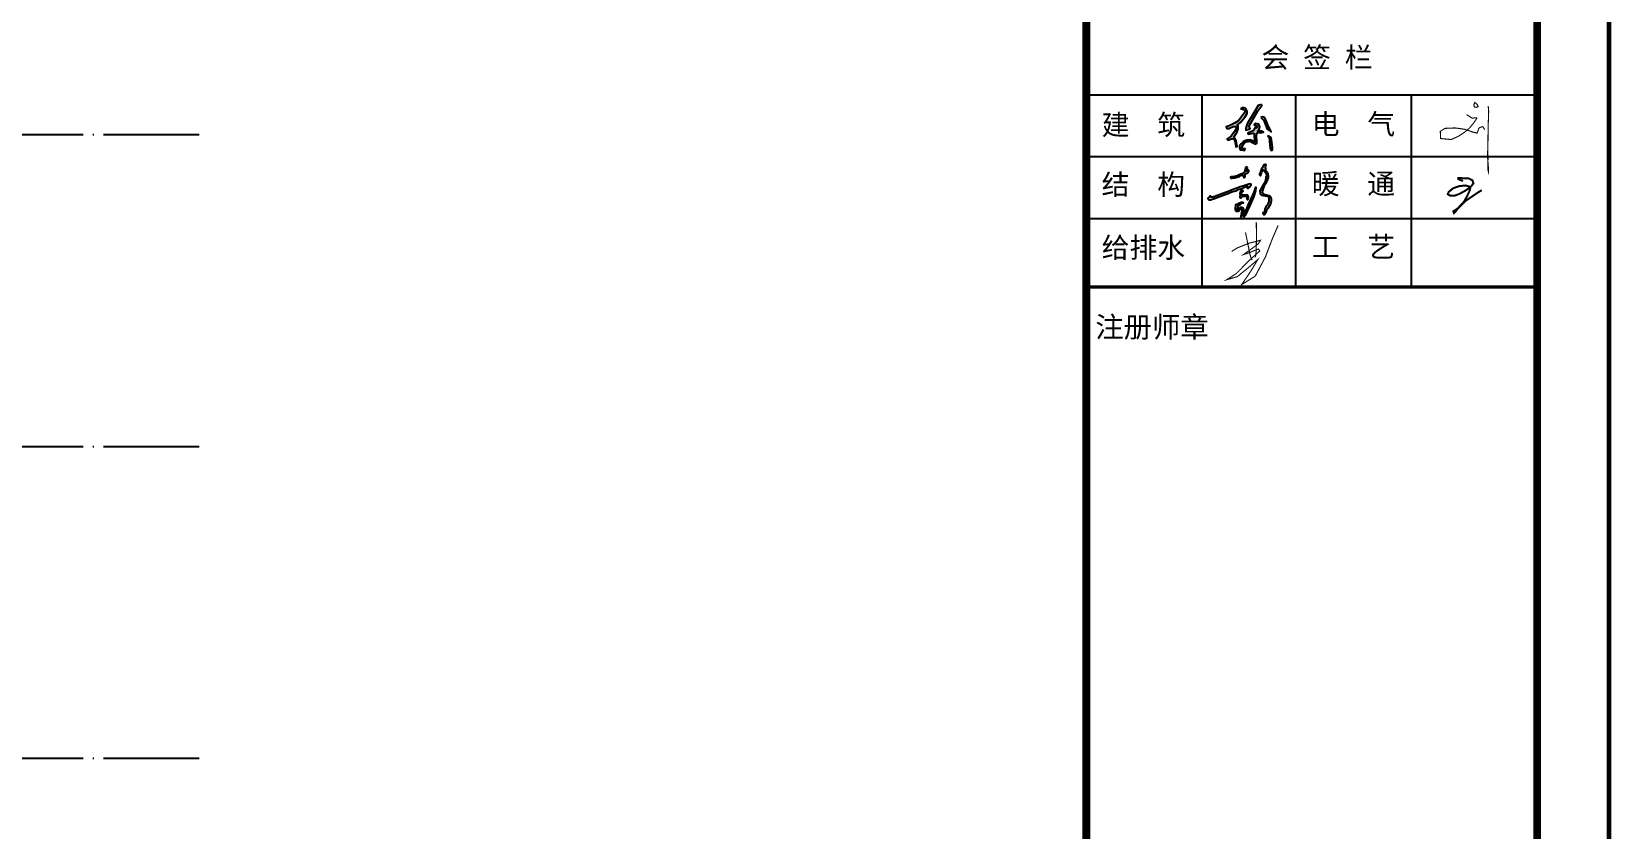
# Model space of a CAD drawing. Extents: x -518586 to 1253874, y -62343 to 661177.
# Drawn here: x 1220914 to 1253874, y 250290 to 266922 of the extents above; entities that cross this region are included whole.
import ezdxf

# ---------------------------------------------------------------- set-up
doc = ezdxf.new("R2010")
doc.units = 0
doc.header["$LTSCALE"] = 1000
doc.header["$MEASUREMENT"] = 0
doc.linetypes.add('DOTE', pattern=[2.42, 2, -0.2, 0.02, -0.2])
doc.layers.add('DOTE', color=9, linetype='DOTE')
doc.layers.add('图框', color=7, linetype='Continuous')
doc.styles.add('STYLE-黑体', font='simhei.ttf')
doc.styles.add('黑体', font='simhei.ttf')

msp = doc.modelspace()

# ---------------------------------------------------------------- hatches: boundary and pattern name
h = msp.add_hatch(color=256)
h.paths.add_polyline_path([(1246697, 264742), (1246736, 264714), (1246742, 264635), (1246756, 264486), (1246775, 264446), (1246801, 264461), (1246801, 264511), (1246790, 264616), (1246777, 264712), (1246735, 264746)])
h.paths.add_polyline_path([(1246563, 265135), (1246620, 265072), (1246695, 264886), (1246774, 264830), (1246755, 264882), (1246715, 264960), (1246674, 265067), (1246637, 265131), (1246592, 265149)])
h.paths.add_polyline_path([(1246443, 264956), (1246469, 264964), (1246486, 264929), (1246466, 264912), (1246441, 264916), (1246424, 264890), (1246419, 264872), (1246397, 264851), (1246306, 264814), (1246287, 264805), (1246304, 264787), (1246398, 264805), (1246422, 264800), (1246420, 264765), (1246426, 264638), (1246425, 264612), (1246395, 264642), (1246334, 264666), (1246266, 264658), (1246203, 264635), (1246152, 264586), (1246115, 264535), (1246116, 264498), (1246132, 264457), (1246153, 264457), (1246218, 264447), (1246236, 264482), (1246194, 264482), (1246162, 264494), (1246177, 264544), (1246215, 264598), (1246263, 264628), (1246302, 264634), (1246340, 264636), (1246392, 264606), (1246437, 264579), (1246480, 264598), (1246477, 264633), (1246471, 264746), (1246475, 264805), (1246504, 264820), (1246554, 264810), (1246616, 264829), (1246574, 264846), (1246488, 264848), (1246523, 264889), (1246538, 264939), (1246516, 264992), (1246459, 265005), (1246424, 264988)])
h.paths.add_polyline_path([(1246575, 265406), (1246508, 265383), (1246411, 265232), (1246278, 264998), (1246244, 264909), (1246247, 264867), (1246308, 264892), (1246336, 264904), (1246320, 264941), (1246319, 264961), (1246498, 265268), (1246562, 265351), (1246584, 265379)])
h.paths.add_polyline_path([(1246133, 265312), (1246201, 265299), (1246231, 265267), (1246211, 265219), (1246132, 265110), (1246095, 265062), (1246013, 265017), (1245899, 264961), (1245834, 264936), (1245851, 264904), (1245896, 264904), (1245985, 264947), (1246043, 264947), (1246060, 264926), (1246014, 264840), (1245944, 264744), (1245856, 264688), (1245877, 264659), (1245965, 264691), (1246009, 264671), (1246030, 264575), (1246039, 264521), (1246065, 264528), (1246056, 264560), (1246048, 264650), (1246018, 264699), (1245995, 264720), (1246068, 264832), (1246089, 264896), (1246085, 264955), (1246069, 264977), (1246131, 265023), (1246225, 265141), (1246275, 265213), (1246275, 265266), (1246243, 265329), (1246213, 265335), (1246167, 265330)])
h = msp.add_hatch(color=256)
h.paths.add_polyline_path([(1245684, 263479), (1245759, 263506), (1245890, 263554), (1245957, 263583), (1246038, 263605), (1246084, 263629), (1246140, 263648), (1246175, 263661), (1246236, 263683), (1246266, 263694), (1246282, 263698), (1246285, 263680), (1246277, 263662), (1246292, 263658), (1246301, 263661), (1246327, 263679), (1246341, 263698), (1246357, 263726), (1246343, 263750), (1246313, 263745), (1246245, 263721), (1246118, 263678), (1245964, 263621), (1245867, 263584), (1245724, 263531), (1245641, 263501), (1245630, 263503), (1245589, 263481), (1245562, 263475), (1245556, 263470), (1245523, 263470), (1245520, 263485), (1245514, 263495), (1245497, 263489), (1245488, 263480), (1245460, 263458), (1245455, 263445), (1245460, 263427), (1245475, 263417), (1245513, 263417), (1245615, 263450)])
h.paths.add_polyline_path([(1246240, 263957), (1246254, 263963), (1246273, 263969), (1246286, 263978), (1246297, 263985), (1246301, 263995), (1246308, 264004), (1246311, 264024), (1246299, 264040), (1246287, 264034), (1246276, 264021), (1246264, 264013), (1246257, 264027), (1246263, 264036), (1246269, 264048), (1246277, 264063), (1246281, 264075), (1246281, 264087), (1246278, 264096), (1246259, 264098), (1246246, 264096), (1246242, 264089), (1246238, 264078), (1246233, 264066), (1246231, 264049), (1246229, 264034), (1246223, 264012), (1246220, 263996), (1246210, 263983), (1246198, 263979), (1246176, 263964), (1246130, 263944), (1246088, 263929), (1246063, 263918), (1246038, 263908), (1245995, 263898), (1245948, 263895), (1245929, 263887), (1245932, 263868), (1245961, 263865), (1246021, 263874), (1246068, 263890), (1246116, 263904), (1246145, 263920), (1246174, 263931), (1246188, 263937), (1246194, 263931), (1246193, 263916), (1246196, 263897), (1246204, 263884), (1246214, 263882), (1246227, 263888), (1246232, 263899), (1246232, 263922), (1246232, 263942)])
h.paths.add_polyline_path([(1246158, 263510), (1246157, 263531), (1246156, 263559), (1246168, 263577), (1246190, 263598), (1246187, 263613), (1246160, 263617), (1246142, 263602), (1246131, 263571), (1246124, 263545), (1246126, 263504), (1246123, 263482), (1246120, 263465), (1246132, 263458), (1246147, 263458), (1246166, 263472), (1246180, 263488), (1246205, 263494), (1246240, 263495), (1246253, 263491), (1246268, 263483), (1246274, 263464), (1246269, 263443), (1246274, 263424), (1246285, 263422), (1246298, 263431), (1246304, 263465), (1246296, 263502), (1246272, 263517), (1246231, 263516), (1246180, 263514)], flags=17)
h.paths.add_polyline_path([(1246141, 263335), (1246157, 263339), (1246194, 263344), (1246195, 263363), (1246179, 263367), (1246150, 263368), (1246137, 263363), (1246116, 263352), (1246097, 263347), (1246092, 263331), (1246098, 263310), (1246108, 263300), (1246123, 263301), (1246127, 263313)], flags=17)
h.paths.add_polyline_path([(1246068, 263231), (1246078, 263259), (1246078, 263296), (1246073, 263322), (1246053, 263328), (1246042, 263316), (1246038, 263286), (1246030, 263251), (1246030, 263215), (1246042, 263181), (1246050, 263170), (1246079, 263172), (1246099, 263181), (1246115, 263204), (1246131, 263215), (1246144, 263224), (1246158, 263236), (1246175, 263220), (1246172, 263183), (1246162, 263157), (1246160, 263113), (1246151, 263072), (1246144, 263046), (1246152, 263024), (1246173, 263022), (1246196, 263043), (1246235, 263089), (1246276, 263180), (1246329, 263297), (1246404, 263470), (1246450, 263603), (1246458, 263677), (1246422, 263573), (1246363, 263449), (1246322, 263369), (1246268, 263238), (1246239, 263190), (1246204, 263117), (1246183, 263082), (1246185, 263114), (1246192, 263162), (1246202, 263196), (1246199, 263222), (1246186, 263251), (1246169, 263262), (1246150, 263259), (1246121, 263240), (1246108, 263220), (1246089, 263197), (1246070, 263202)])
msp.add_hatch(color=256).paths.add_polyline_path([(1246599, 263550), (1246586, 263576), (1246594, 263606), (1246610, 263649), (1246631, 263704), (1246660, 263746), (1246703, 263845), (1246710, 263884), (1246711, 263916), (1246709, 263951), (1246696, 263986), (1246665, 264013), (1246660, 264031), (1246656, 264067), (1246654, 264092), (1246657, 264114), (1246665, 264155), (1246653, 264158), (1246633, 264154), (1246609, 264106), (1246585, 264081), (1246567, 264043), (1246554, 263988), (1246541, 263950), (1246541, 263930), (1246552, 263919), (1246554, 263935), (1246571, 263979), (1246582, 264007), (1246598, 264039), (1246608, 264043), (1246619, 264034), (1246641, 263996), (1246656, 263975), (1246679, 263956), (1246685, 263915), (1246674, 263890), (1246666, 263814), (1246615, 263730), (1246584, 263667), (1246548, 263601), (1246554, 263543), (1246563, 263528), (1246581, 263506), (1246658, 263492), (1246705, 263490), (1246727, 263474), (1246737, 263447), (1246733, 263384), (1246720, 263346), (1246707, 263320), (1246688, 263294), (1246654, 263227), (1246645, 263175), (1246608, 263146), (1246612, 263121), (1246624, 263105), (1246635, 263105), (1246649, 263128), (1246678, 263190), (1246705, 263233), (1246741, 263289), (1246763, 263326), (1246775, 263387), (1246775, 263443), (1246747, 263493), (1246724, 263507), (1246675, 263521), (1246650, 263523), (1246616, 263540)])

# ---------------------------------------------------------------- linework, layer by layer
for points in [[(1246133, 265312), (1246201, 265299), (1246231, 265267), (1246211, 265219), (1246132, 265110), (1246095, 265062), (1246013, 265017), (1245899, 264961), (1245834, 264936), (1245851, 264904), (1245896, 264904), (1245985, 264947), (1246043, 264947), (1246060, 264926), (1246014, 264840), (1245944, 264744), (1245856, 264688), (1245877, 264659), (1245965, 264691), (1246009, 264671), (1246030, 264575), (1246039, 264521), (1246065, 264528), (1246056, 264560), (1246048, 264650), (1246018, 264699), (1245995, 264720), (1246068, 264832), (1246089, 264896), (1246085, 264955), (1246069, 264977), (1246131, 265023), (1246225, 265141), (1246275, 265213), (1246275, 265266), (1246243, 265329), (1246213, 265335), (1246167, 265330), (1246133, 265312)], [(1246575, 265406), (1246508, 265383), (1246411, 265232), (1246278, 264998), (1246244, 264909), (1246247, 264867), (1246308, 264892), (1246336, 264904), (1246320, 264941), (1246319, 264961), (1246498, 265268), (1246562, 265351), (1246584, 265379), (1246575, 265406)], [(1246443, 264956), (1246469, 264964), (1246469, 264964), (1246486, 264929), (1246466, 264912), (1246441, 264916), (1246424, 264890), (1246419, 264872), (1246397, 264851), (1246306, 264814), (1246287, 264805), (1246304, 264787), (1246304, 264787), (1246398, 264805), (1246422, 264800), (1246420, 264765), (1246426, 264638), (1246425, 264612), (1246395, 264642), (1246334, 264666), (1246266, 264658), (1246203, 264635), (1246152, 264586), (1246115, 264535), (1246116, 264498), (1246132, 264457), (1246153, 264457), (1246218, 264447), (1246236, 264482), (1246194, 264482), (1246162, 264494), (1246177, 264544), (1246215, 264598), (1246263, 264628), (1246302, 264634), (1246340, 264636), (1246392, 264606), (1246437, 264579), (1246480, 264598), (1246477, 264633), (1246471, 264746), (1246475, 264805), (1246504, 264820), (1246554, 264810), (1246616, 264829), (1246574, 264846), (1246488, 264848), (1246523, 264889), (1246538, 264939), (1246516, 264992), (1246459, 265005), (1246424, 264988), (1246443, 264956)], [(1246563, 265135), (1246620, 265072), (1246695, 264886), (1246774, 264830), (1246755, 264882), (1246715, 264960), (1246674, 265067), (1246637, 265131), (1246592, 265149), (1246563, 265135)], [(1246697, 264742), (1246736, 264714), (1246742, 264635), (1246756, 264486), (1246775, 264446), (1246801, 264461), (1246801, 264511), (1246790, 264616), (1246777, 264712), (1246735, 264746), (1246697, 264742)], [(1246141, 263335), (1246127, 263313), (1246123, 263301), (1246108, 263300), (1246098, 263310), (1246092, 263331), (1246097, 263347), (1246116, 263352), (1246137, 263363), (1246150, 263368), (1246179, 263367), (1246195, 263363), (1246194, 263344), (1246157, 263339), (1246141, 263335), (1246141, 263335)]]:
    msp.add_lwpolyline(points)
for points, const_width in [([(1251015, 265458), (1251070, 265406), (1251095, 265359), (1251056, 265343), (1251014, 265352), (1251005, 265401), (1251024, 265438)], 22.6), ([(1251304, 265371), (1251314, 265263), (1251306, 265041), (1251302, 264884), (1251297, 264508), (1251292, 264412), (1251293, 264274), (1251306, 264107), (1251306, 264010), (1251298, 264037), (1251297, 264230), (1251308, 264340)], 22.6), ([(1250851, 265192), (1250974, 265116), (1251052, 265128), (1251068, 265116), (1250998, 265015), (1250914, 264912), (1250835, 264843), (1250686, 264742), (1250532, 264673), (1250312, 264693), (1250304, 264842), (1250401, 264905), (1250613, 264914), (1250812, 264886), (1250982, 264829), (1251072, 264806), (1251106, 264896), (1251121, 264919), (1251189, 264942), (1251233, 264879)], 22.6), ([(1250777, 263806), (1250679, 263848), (1250680, 263869), (1250731, 263868), (1250897, 263861), (1250973, 263823), (1250996, 263762), (1250949, 263697), (1250842, 263615), (1250702, 263538), (1250603, 263502), (1250506, 263505), (1250460, 263531), (1250481, 263581), (1250573, 263656), (1250695, 263700), (1250830, 263715), (1250908, 263693), (1250929, 263647), (1250912, 263595), (1250863, 263492), (1250799, 263376), (1250696, 263266), (1250622, 263170), (1250589, 263140), (1250577, 263177), (1250696, 263256), (1250825, 263389), (1251093, 263570), (1251169, 263616)], 42), ([(1245951, 262340), (1246072, 262414), (1246312, 262510), (1246552, 262572), (1246506, 262496), (1246199, 262274), (1246312, 262311), (1246511, 262391), (1246537, 262348), (1246326, 262160), (1246049, 261879), (1245850, 261750), (1246072, 261815), (1246355, 262047), (1246496, 262170), (1246353, 261930), (1246160, 261649), (1246443, 261824), (1246656, 262225), (1246802, 262609), (1246921, 262883)], 22.6), ([(1246240, 262738), (1246334, 262274), (1246361, 262186), (1246381, 262158)], 22.6), ([(1246465, 262953), (1246470, 262652), (1246463, 262406), (1246459, 262285), (1246443, 262215)], 22.6)]:
    msp.add_lwpolyline(points, dxfattribs=dict(const_width=const_width))
for points in [[(1246038, 263908), (1245995, 263898), (1245948, 263895), (1245929, 263887), (1245932, 263868), (1245961, 263865), (1246021, 263874), (1246068, 263890), (1246116, 263904), (1246145, 263920), (1246174, 263931), (1246188, 263937), (1246188, 263937), (1246194, 263931), (1246193, 263916), (1246196, 263897), (1246204, 263884), (1246214, 263882), (1246227, 263888), (1246232, 263899), (1246232, 263922), (1246232, 263942), (1246240, 263957), (1246254, 263963), (1246273, 263969), (1246286, 263978), (1246297, 263985), (1246301, 263995), (1246308, 264004), (1246311, 264024), (1246299, 264040), (1246287, 264034), (1246276, 264021), (1246264, 264013), (1246264, 264013), (1246264, 264013), (1246257, 264027), (1246263, 264036), (1246269, 264048), (1246277, 264063), (1246281, 264075), (1246281, 264087), (1246278, 264096), (1246259, 264098), (1246246, 264096), (1246242, 264089), (1246238, 264078), (1246233, 264066), (1246231, 264049), (1246229, 264034), (1246223, 264012), (1246220, 263996), (1246210, 263983), (1246198, 263979), (1246176, 263964), (1246130, 263944), (1246088, 263929), (1246063, 263918), (1246038, 263908)], [(1246598, 264039), (1246582, 264007), (1246571, 263979), (1246554, 263935), (1246552, 263919), (1246541, 263930), (1246541, 263950), (1246554, 263988), (1246567, 264043), (1246585, 264081), (1246609, 264106), (1246633, 264154), (1246653, 264158), (1246665, 264155), (1246657, 264114), (1246654, 264092), (1246656, 264067), (1246660, 264031), (1246665, 264013), (1246696, 263986), (1246709, 263951), (1246711, 263916), (1246710, 263884), (1246703, 263845), (1246660, 263746), (1246631, 263704), (1246610, 263649), (1246594, 263606), (1246586, 263576), (1246599, 263550), (1246616, 263540), (1246650, 263523), (1246675, 263521), (1246724, 263507), (1246747, 263493), (1246775, 263443), (1246775, 263387), (1246763, 263326), (1246741, 263289), (1246705, 263233), (1246678, 263190), (1246649, 263128), (1246635, 263105), (1246624, 263105), (1246612, 263121), (1246608, 263146), (1246645, 263175), (1246654, 263227), (1246688, 263294), (1246707, 263320), (1246720, 263346), (1246733, 263384), (1246737, 263447), (1246727, 263474), (1246705, 263490), (1246658, 263492), (1246581, 263506), (1246563, 263528), (1246554, 263543), (1246548, 263601), (1246584, 263667), (1246615, 263730), (1246666, 263814), (1246674, 263890), (1246685, 263915), (1246679, 263956), (1246656, 263975), (1246641, 263996), (1246619, 264034), (1246608, 264043), (1246598, 264039)], [(1245630, 263503), (1245589, 263481), (1245562, 263475), (1245556, 263470), (1245523, 263470), (1245520, 263485), (1245514, 263495), (1245497, 263489), (1245488, 263480), (1245460, 263458), (1245455, 263445), (1245460, 263427), (1245475, 263417), (1245513, 263417), (1245615, 263450), (1245684, 263479), (1245759, 263506), (1245890, 263554), (1245957, 263583), (1246038, 263605), (1246084, 263629), (1246140, 263648), (1246175, 263661), (1246236, 263683), (1246266, 263694), (1246282, 263698), (1246285, 263680), (1246277, 263662), (1246292, 263658), (1246301, 263661), (1246327, 263679), (1246341, 263698), (1246357, 263726), (1246343, 263750), (1246313, 263745), (1246245, 263721), (1246118, 263678), (1245964, 263621), (1245867, 263584), (1245724, 263531), (1245641, 263501), (1245630, 263503)], [(1246030, 263215), (1246030, 263251), (1246038, 263286), (1246042, 263316), (1246053, 263328), (1246073, 263322), (1246078, 263296), (1246078, 263259), (1246068, 263231), (1246070, 263202), (1246089, 263197), (1246108, 263220), (1246121, 263240), (1246150, 263259), (1246169, 263262), (1246186, 263251), (1246199, 263222), (1246202, 263196), (1246192, 263162), (1246185, 263114), (1246183, 263082), (1246204, 263117), (1246239, 263190), (1246268, 263238), (1246322, 263369), (1246363, 263449), (1246422, 263573), (1246458, 263677), (1246450, 263603), (1246404, 263470), (1246329, 263297), (1246276, 263180), (1246235, 263089), (1246196, 263043), (1246173, 263022), (1246152, 263024), (1246144, 263046), (1246151, 263072), (1246160, 263113), (1246162, 263157), (1246172, 263183), (1246172, 263183), (1246175, 263220), (1246158, 263236), (1246144, 263224), (1246131, 263215), (1246115, 263204), (1246099, 263181), (1246079, 263172), (1246050, 263170), (1246042, 263181), (1246030, 263215)], [(1246157, 263531), (1246156, 263559), (1246168, 263577), (1246190, 263598), (1246187, 263613), (1246160, 263617), (1246142, 263602), (1246131, 263571), (1246124, 263545), (1246126, 263504), (1246123, 263482), (1246120, 263465), (1246132, 263458), (1246147, 263458), (1246166, 263472), (1246180, 263488), (1246205, 263494), (1246240, 263495), (1246253, 263491), (1246268, 263483), (1246274, 263464), (1246269, 263443), (1246274, 263424), (1246285, 263422), (1246298, 263431), (1246304, 263465), (1246296, 263502), (1246272, 263517), (1246231, 263516), (1246180, 263514), (1246158, 263510), (1246157, 263531)]]:
    msp.add_lwpolyline(points, close=True)
at = {"layer": 'DOTE', "color": 8}
for p, q in [((1111093, 264776), (1224495, 264776)), ((1111093, 258276), (1224495, 258276)), ((1111093, 251776), (1224495, 251776))]:
    msp.add_line(p, q, dxfattribs=at)
at = {"layer": '图框', "color": 0}
for p, q in [((1242920, 265604), (1252289, 265604)), ((1242920, 264316), (1252289, 264316)), ((1242920, 263028), (1252289, 263028)), ((1242920, 261598), (1252325, 261598))]:
    msp.add_line(p, q, dxfattribs=at)
at = {"layer": '图框', "color": 4}
for points, const_width in [([(1096175, 205007), (1253825, 205007), (1253825, 294107), (1096175, 294107)], 98.6), ([(1242920, 292607), (1252325, 292607), (1252325, 206507), (1242920, 206507)], 163), ([(1099925, 206507), (1252325, 206507), (1252325, 292607), (1099925, 292607)], 98.6)]:
    msp.add_lwpolyline(points, close=True, dxfattribs=dict(at, const_width=const_width))
at = {"layer": '图框', "color": 4, "const_width": 163}
msp.add_lwpolyline([(1242920, 292607), (1242920, 206507)], dxfattribs=at)
at = {"layer": '图框', "color": 0}
for points in [[(1245336, 261598), (1245336, 265604)], [(1247288, 261598), (1247288, 265604)], [(1249704, 261598), (1249704, 265604)]]:
    msp.add_lwpolyline(points, dxfattribs=at)
at = {"layer": '图框', "color": 0, "const_width": 66.6}
msp.add_lwpolyline([(1242920, 261598), (1252325, 261598)], dxfattribs=at)

# ---------------------------------------------------------------- texts
at = {"layer": '图框', "color": 0, "style": 'STYLE-黑体'}
for s, p in [('会 签 栏', (1246573, 266172)), ('建  筑', (1243240, 264767)), ('电  气', (1247623, 264781)), ('暖  通', (1247623, 263537)), ('结  构', (1243240, 263523)), ('给排水', (1243240, 262208)), ('工  艺', (1247623, 262222))]:
    msp.add_text(s, height=425.2, dxfattribs=at).set_placement(p)
at = {"layer": '图框', "color": 4, "style": '黑体'}
msp.add_text('注册师章', height=433.9, dxfattribs=at).set_placement((1243106, 260547))

doc.saveas('drawing.dxf')
